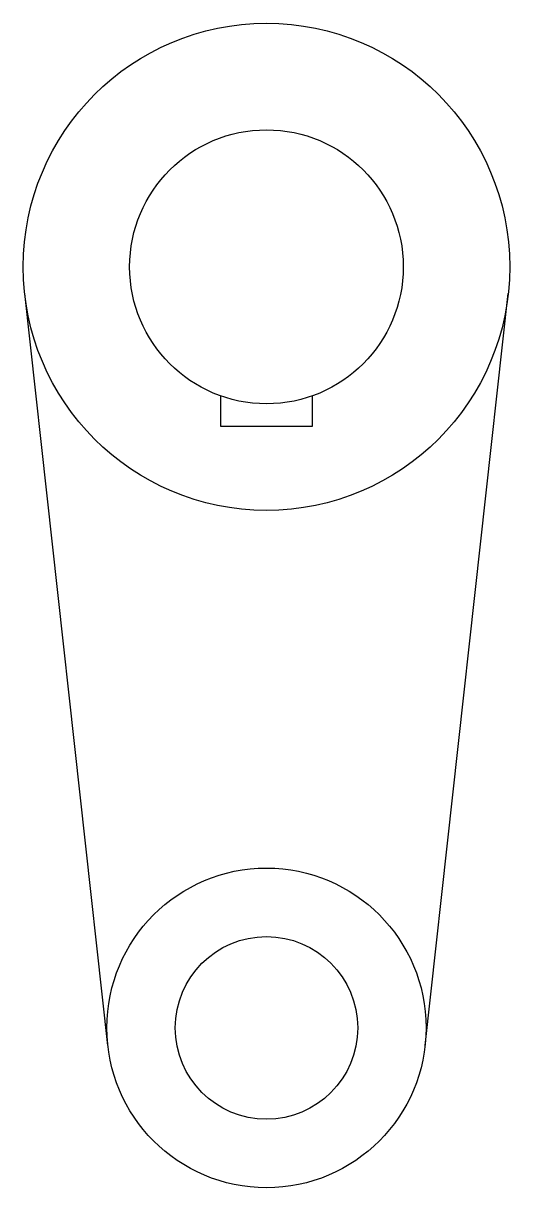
# Model space of a CAD drawing. Header units: millimetres. Extents: x 220 to 284, y 481 to 634.
import ezdxf

# ---------------------------------------------------------------- set-up
doc = ezdxf.new("R2010")
doc.units = ezdxf.units.MM

msp = doc.modelspace()

# ---------------------------------------------------------------- linework, layer by layer
at = {"color": 0}
for p, q in [((230.69, 499.98), (219.76, 598.77)), ((272.44, 499.98), (283.37, 598.77)), ((245.56, 581.32, 36), (245.56, 585.32, 36)), ((257.56, 585.32, 36), (257.56, 581.32, 36)), ((257.56, 581.32, 36), (245.56, 581.32, 36))]:
    msp.add_line(p, q, dxfattribs=at)
for centre, radius in [((251.56, 602.29), 32), ((251.56, 602.29), 18), ((251.56, 502.29), 21), ((251.56, 502.29), 12)]:
    msp.add_circle(centre, radius, dxfattribs=at)

doc.saveas('drawing.dxf')
